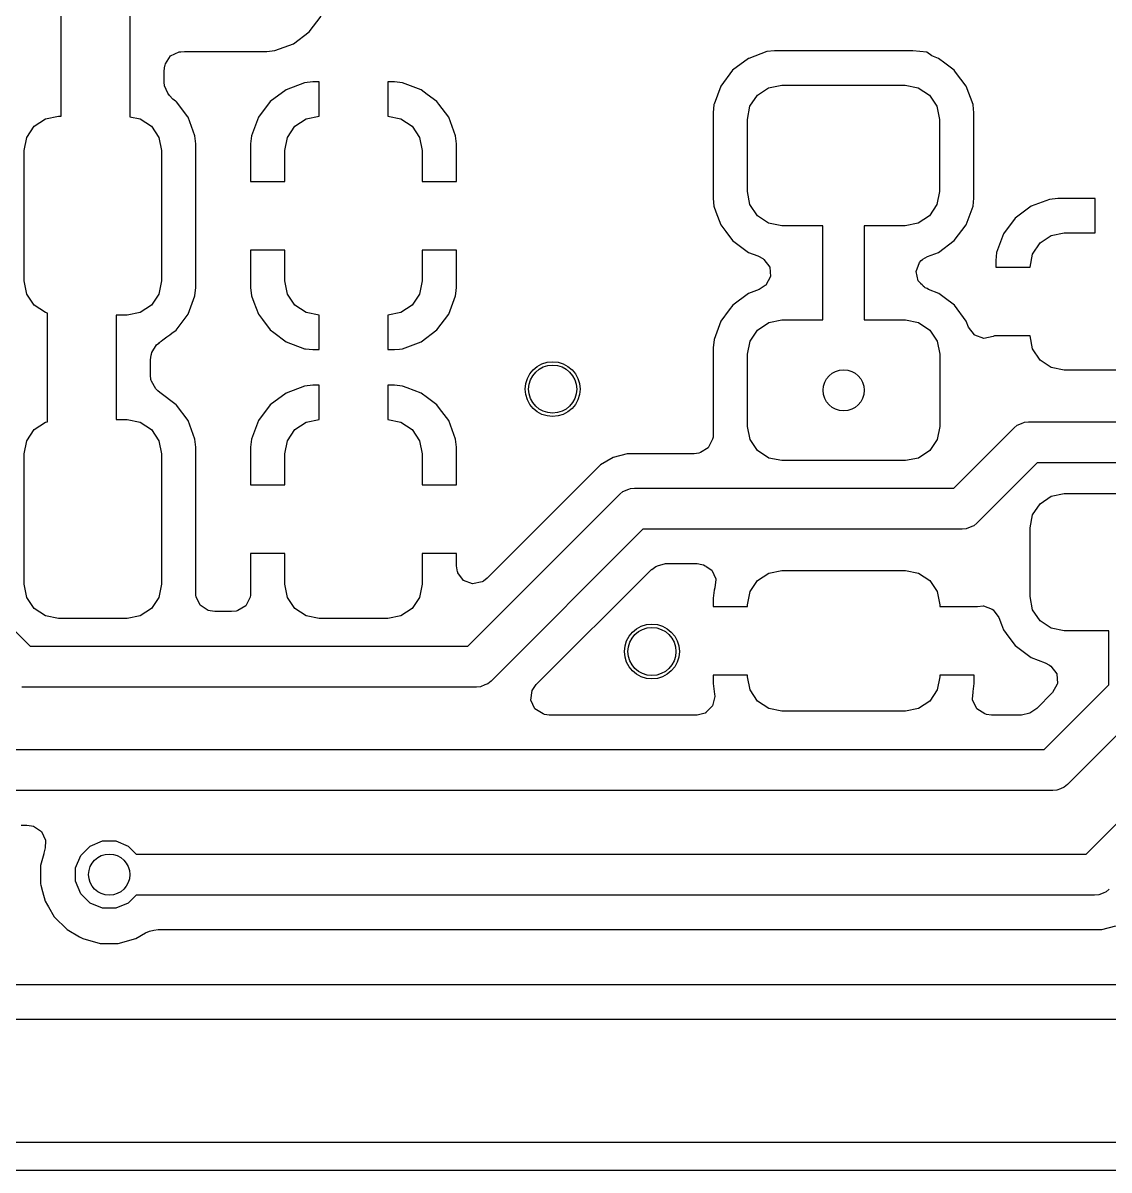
# Model space of a CAD drawing. Header units: inches. Extents: x 0.01 to 5.35, y 0.01 to 3.37.
# Drawn here: x 3.7621 to 4.0737, y 1.9951 to 2.3242 of the extents above; entities that cross this region are included whole.
import ezdxf

# ---------------------------------------------------------------- set-up
doc = ezdxf.new("R2010")
doc.units = ezdxf.units.IN
doc.header["$MEASUREMENT"] = 0
doc.layers.add('BLACK', color=250, linetype='CONTINUOUS')

msp = doc.modelspace()

# ---------------------------------------------------------------- linework, layer by layer
at = {"layer": 'BLACK', "linetype": 'CONTINUOUS'}
for p, q in [((3.77307, 2.2974), (3.77307, 2.36717)), ((3.79276, 2.36717), (3.79276, 2.29725)), ((3.84423, 2.32159), (3.84763, 2.32613)), ((3.8397, 2.3182), (3.84423, 2.32159)), ((3.83439, 2.31622), (3.8397, 2.3182)), ((3.80298, 2.3124), (3.80446, 2.31471)), ((3.80446, 2.31471), (3.80688, 2.31584)), ((3.80688, 2.31584), (3.80737, 2.31592)), ((3.80737, 2.31592), (3.80846, 2.31595)), ((3.80846, 2.31595), (3.80846, 2.31597)), ((3.80846, 2.31597), (3.80859, 2.31596)), ((3.80859, 2.31596), (3.80859, 2.31596)), ((3.80859, 2.31596), (3.83204, 2.31596)), ((3.83204, 2.31596), (3.83439, 2.31622)), ((3.97022, 2.31397), (3.96569, 2.31057)), ((3.9703, 2.314), (3.97022, 2.31397)), ((3.97022, 2.31397), (3.97022, 2.31397)), ((3.97553, 2.31595), (3.9703, 2.314)), ((3.97555, 2.31595), (3.97553, 2.31595)), ((3.97774, 2.31619), (3.97555, 2.31595)), ((3.97775, 2.31619), (3.97774, 2.31619)), ((3.97788, 2.3162), (3.97775, 2.31619)), ((4.01708, 2.3162), (3.97788, 2.3162)), ((3.97788, 2.3162), (3.97788, 2.3162)), ((4.01719, 2.3162), (4.01708, 2.3162)), ((4.01708, 2.3162), (4.01708, 2.3162)), ((4.01708, 2.3162), (4.01708, 2.3162)), ((4.01739, 2.31617), (4.01719, 2.3162)), ((4.0214, 2.31574), (4.01739, 2.31617)), ((4.02279, 2.3147), (4.0214, 2.31574)), ((4.02474, 2.31397), (4.02279, 2.3147)), ((4.02659, 2.31258), (4.02474, 2.31397)), ((4.02474, 2.31397), (4.02474, 2.31397)), ((4.02474, 2.31397), (4.02474, 2.31397)), ((4.02474, 2.31397), (4.02474, 2.31397)), ((3.80262, 2.31047), (3.80282, 2.31184)), ((3.80262, 2.30709), (3.80262, 2.31047)), ((3.80282, 2.31184), (3.80287, 2.31204)), ((3.80287, 2.31204), (3.80298, 2.3124)), ((3.96569, 2.31057), (3.96229, 2.30604)), ((3.96569, 2.31057), (3.96569, 2.31057)), ((4.02927, 2.31057), (4.02659, 2.31258)), ((4.02964, 2.31008), (4.02927, 2.31057)), ((4.02927, 2.31057), (4.02927, 2.31057)), ((4.03267, 2.30604), (4.02964, 2.31008)), ((3.8027, 2.30623), (3.80262, 2.30709)), ((3.84287, 2.30699), (3.83757, 2.30501)), ((3.84288, 2.30699), (3.84287, 2.30699)), ((3.84522, 2.30724), (3.84288, 2.30699)), ((3.8471, 2.30724), (3.84522, 2.30724)), ((3.8471, 2.2974), (3.8471, 2.30724)), ((3.86867, 2.30724), (3.86679, 2.30724)), ((3.86679, 2.30724), (3.86679, 2.2974)), ((3.87101, 2.30699), (3.86867, 2.30724)), ((3.86867, 2.30724), (3.86867, 2.30724)), ((3.87632, 2.30501), (3.87101, 2.30699)), ((3.87101, 2.30699), (3.87101, 2.30699)), ((3.80272, 2.30609), (3.8027, 2.30623)), ((3.80362, 2.30403), (3.80272, 2.30609)), ((3.80415, 2.30331), (3.80362, 2.30403)), ((3.80514, 2.30233), (3.80415, 2.30331)), ((3.83757, 2.30501), (3.83304, 2.30162)), ((3.83757, 2.30501), (3.83757, 2.30501)), ((3.8781, 2.30368), (3.87632, 2.30501)), ((3.87632, 2.30501), (3.87632, 2.30501)), ((3.87632, 2.30501), (3.87632, 2.30501)), ((3.88085, 2.30162), (3.8781, 2.30368)), ((3.96229, 2.30604), (3.96036, 2.30086)), ((3.96229, 2.30604), (3.96229, 2.30604)), ((3.96229, 2.30604), (3.96229, 2.30604)), ((3.97067, 2.30026), (3.9728, 2.30346)), ((3.9728, 2.30346), (3.976, 2.30559)), ((3.976, 2.30559), (3.97976, 2.30634)), ((3.97976, 2.30634), (4.0152, 2.30634)), ((4.0152, 2.30634), (4.01896, 2.30559)), ((4.01896, 2.30559), (4.02216, 2.30346)), ((4.02216, 2.30346), (4.02429, 2.30026)), ((4.03465, 2.30073), (4.03267, 2.30604)), ((4.03267, 2.30604), (4.03267, 2.30604)), ((3.8059, 2.30175), (3.80514, 2.30233)), ((3.8059, 2.30175), (3.8059, 2.30175)), ((3.80606, 2.30164), (3.80591, 2.30175)), ((3.80591, 2.30175), (3.8059, 2.30175)), ((3.80608, 2.30162), (3.80606, 2.30164)), ((3.80614, 2.30153), (3.80608, 2.30162)), ((3.80937, 2.29722), (3.80614, 2.30153)), ((3.83304, 2.30162), (3.82965, 2.29709)), ((3.83304, 2.30162), (3.83304, 2.30162)), ((3.88142, 2.30086), (3.88085, 2.30162)), ((3.88085, 2.30162), (3.88085, 2.30162)), ((3.88424, 2.29709), (3.88142, 2.30086)), ((3.96031, 2.30073), (3.96006, 2.29838)), ((3.96036, 2.30086), (3.96031, 2.30073)), ((3.96036, 2.30086), (3.96036, 2.30086)), ((3.96992, 2.2965), (3.97067, 2.30026)), ((4.02429, 2.30026), (4.02504, 2.2965)), ((4.03466, 2.30065), (4.03465, 2.30073)), ((4.0349, 2.29838), (4.03466, 2.30065)), ((3.76853, 2.29665), (3.7723, 2.2974)), ((3.7723, 2.2974), (3.77307, 2.2974)), ((3.79276, 2.29725), (3.79575, 2.29665)), ((3.80946, 2.2971), (3.80937, 2.29722)), ((3.81144, 2.29179), (3.80946, 2.2971)), ((3.80946, 2.2971), (3.80946, 2.2971)), ((3.82965, 2.29709), (3.82767, 2.29179)), ((3.82965, 2.29709), (3.82965, 2.29709)), ((3.84334, 2.29665), (3.8471, 2.2974)), ((3.86679, 2.2974), (3.87055, 2.29665)), ((3.88622, 2.29179), (3.88424, 2.29709)), ((3.88424, 2.29709), (3.88424, 2.29709)), ((3.96006, 2.29838), (3.96006, 2.29838)), ((3.96006, 2.29838), (3.96006, 2.27394)), ((4.0349, 2.27394), (4.0349, 2.29838)), ((3.76321, 2.29133), (3.76534, 2.29452)), ((3.76534, 2.29452), (3.76853, 2.29665)), ((3.79575, 2.29665), (3.79894, 2.29452)), ((3.79894, 2.29452), (3.80108, 2.29133)), ((3.83801, 2.29133), (3.84014, 2.29452)), ((3.84014, 2.29452), (3.84334, 2.29665)), ((3.87055, 2.29665), (3.87375, 2.29452)), ((3.87375, 2.29452), (3.87588, 2.29133)), ((3.96992, 2.27583), (3.96992, 2.2965)), ((4.02504, 2.2965), (4.02504, 2.27583)), ((3.76246, 2.28756), (3.76321, 2.29133)), ((3.80108, 2.29133), (3.80183, 2.28756)), ((3.81169, 2.28944), (3.81144, 2.29179)), ((3.82767, 2.29179), (3.82742, 2.28944)), ((3.82767, 2.29179), (3.82767, 2.29179)), ((3.83726, 2.28756), (3.83801, 2.29133)), ((3.87588, 2.29133), (3.87663, 2.28756)), ((3.88647, 2.28944), (3.88622, 2.29179)), ((3.88622, 2.29179), (3.88622, 2.29179)), ((3.88622, 2.29179), (3.88622, 2.29179)), ((3.76246, 2.25016), (3.76246, 2.28756)), ((3.80183, 2.28756), (3.80183, 2.25016)), ((3.81169, 2.26897), (3.81169, 2.28944)), ((3.81169, 2.28944), (3.81169, 2.28944)), ((3.81169, 2.28944), (3.81169, 2.28944)), ((3.82742, 2.28944), (3.82742, 2.2787)), ((3.82742, 2.28944), (3.82742, 2.28944)), ((3.83726, 2.2787), (3.83726, 2.28756)), ((3.87663, 2.28756), (3.87663, 2.2787)), ((3.88647, 2.2787), (3.88647, 2.28944)), ((3.88647, 2.28944), (3.88647, 2.28944)), ((3.88647, 2.28944), (3.88647, 2.28944)), ((3.88647, 2.28944), (3.88647, 2.28944)), ((3.82742, 2.2787), (3.83726, 2.2787)), ((3.87663, 2.2787), (3.88647, 2.2787)), ((3.96006, 2.27394), (3.96007, 2.27387)), ((3.96007, 2.27387), (3.96007, 2.2738)), ((3.96007, 2.2738), (3.96031, 2.2716)), ((3.97067, 2.27206), (3.96992, 2.27583)), ((4.02504, 2.27583), (4.02429, 2.27206)), ((4.03465, 2.2716), (4.0349, 2.27394)), ((4.05896, 2.27379), (4.05662, 2.27354)), ((4.0697, 2.27379), (4.05896, 2.27379)), ((4.0697, 2.26394), (4.0697, 2.27379)), ((3.96031, 2.2716), (3.96091, 2.27)), ((3.9728, 2.26887), (3.97067, 2.27206)), ((4.02429, 2.27206), (4.02216, 2.26887)), ((4.03267, 2.26629), (4.03465, 2.2716)), ((4.05131, 2.27156), (4.04678, 2.26817)), ((4.05661, 2.27354), (4.05131, 2.27156)), ((4.05131, 2.27156), (4.05131, 2.27156)), ((4.05662, 2.27354), (4.05661, 2.27354)), ((3.81169, 2.24827), (3.81169, 2.26897)), ((3.96091, 2.27), (3.96229, 2.26629)), ((3.976, 2.26673), (3.9728, 2.26887)), ((4.02216, 2.26887), (4.01896, 2.26673)), ((4.04678, 2.26816), (4.04339, 2.26363)), ((4.04678, 2.26817), (4.04678, 2.26816)), ((3.96229, 2.26629), (3.96229, 2.26629)), ((3.96229, 2.26629), (3.96373, 2.26436)), ((3.96373, 2.26436), (3.96569, 2.26175)), ((3.97976, 2.26598), (3.976, 2.26673)), ((3.99157, 2.26598), (3.97976, 2.26598)), ((3.99157, 2.23896), (3.99157, 2.26598)), ((4.0152, 2.26598), (4.00339, 2.26598)), ((4.00339, 2.26598), (4.00339, 2.23896)), ((4.01896, 2.26673), (4.0152, 2.26598)), ((4.02927, 2.26175), (4.03267, 2.26629)), ((4.05708, 2.2632), (4.06084, 2.26394)), ((4.06084, 2.26394), (4.0697, 2.26394)), ((3.96569, 2.26175), (3.96569, 2.26175)), ((3.96569, 2.26175), (3.96569, 2.26175)), ((3.96569, 2.26175), (3.96569, 2.26175)), ((3.96569, 2.26175), (3.97022, 2.25835)), ((4.02474, 2.25835), (4.02927, 2.26175)), ((4.04339, 2.26363), (4.04141, 2.25833)), ((4.04339, 2.26363), (4.04339, 2.26363)), ((4.05175, 2.25787), (4.05388, 2.26106)), ((4.05388, 2.26106), (4.05708, 2.2632)), ((3.83726, 2.25902), (3.82742, 2.25902)), ((3.82742, 2.25902), (3.82742, 2.24827)), ((3.83726, 2.25016), (3.83726, 2.25902)), ((3.88647, 2.25902), (3.87663, 2.25902)), ((3.87663, 2.25902), (3.87663, 2.25016)), ((3.88647, 2.24827), (3.88647, 2.25902)), ((3.97022, 2.25835), (3.97022, 2.25835)), ((3.97022, 2.25835), (3.97296, 2.25733)), ((3.97296, 2.25733), (3.9731, 2.25728)), ((3.9731, 2.25728), (3.97432, 2.25661)), ((4.02163, 2.25719), (4.02474, 2.25835)), ((4.04141, 2.25833), (4.04116, 2.25599)), ((4.04141, 2.25833), (4.04141, 2.25833)), ((4.051, 2.2541), (4.05175, 2.25787)), ((3.97432, 2.25661), (3.97468, 2.25635)), ((3.97468, 2.25635), (3.97633, 2.25415)), ((3.97633, 2.25415), (3.97652, 2.2514)), ((4.01835, 2.25291), (4.01933, 2.25548)), ((4.01933, 2.25548), (4.01982, 2.25599)), ((4.01982, 2.25599), (4.02017, 2.25634)), ((4.02017, 2.25634), (4.02028, 2.25643)), ((4.02028, 2.25643), (4.02163, 2.25719)), ((4.04116, 2.25599), (4.04116, 2.2541)), ((4.04116, 2.25599), (4.04116, 2.25599)), ((4.04116, 2.2541), (4.051, 2.2541)), ((3.97652, 2.2514), (3.97521, 2.24899)), ((4.01891, 2.25022), (4.01835, 2.25291)), ((3.76321, 2.24639), (3.76246, 2.25016)), ((3.80183, 2.25016), (3.80108, 2.24639)), ((3.81144, 2.24593), (3.81169, 2.24827)), ((3.81169, 2.24827), (3.81169, 2.24827)), ((3.82742, 2.24827), (3.82767, 2.24593)), ((3.83801, 2.24639), (3.83726, 2.25016)), ((3.87663, 2.25016), (3.87588, 2.24639)), ((3.88629, 2.24659), (3.88647, 2.24827)), ((3.88647, 2.24827), (3.88647, 2.24827)), ((3.97332, 2.24772), (3.97029, 2.24659)), ((3.97506, 2.24884), (3.97332, 2.24772)), ((3.97521, 2.24899), (3.97506, 2.24884)), ((4.01967, 2.24945), (4.01891, 2.25022)), ((4.01972, 2.24931), (4.01967, 2.24945)), ((4.02004, 2.24907), (4.01972, 2.24931)), ((4.02047, 2.24864), (4.02004, 2.24907)), ((4.02041, 2.24855), (4.02047, 2.24864)), ((4.0207, 2.24833), (4.02041, 2.24855)), ((4.02092, 2.24818), (4.0207, 2.24833)), ((4.02146, 2.24801), (4.02092, 2.24818)), ((4.02192, 2.24766), (4.02146, 2.24801)), ((4.0248, 2.24659), (4.02192, 2.24766)), ((3.76534, 2.2432), (3.76321, 2.24639)), ((3.80108, 2.24639), (3.79894, 2.2432)), ((3.80946, 2.24062), (3.81144, 2.24593)), ((3.82767, 2.24593), (3.82767, 2.24593)), ((3.82767, 2.24593), (3.82837, 2.24406)), ((3.84014, 2.2432), (3.83801, 2.24639)), ((3.87588, 2.24639), (3.87375, 2.2432)), ((3.88424, 2.24063), (3.88622, 2.24593)), ((3.88622, 2.24593), (3.88629, 2.24659)), ((3.88622, 2.24593), (3.88622, 2.24593)), ((3.97029, 2.24659), (3.96575, 2.24319)), ((3.97029, 2.24659), (3.97029, 2.24659)), ((3.97029, 2.24659), (3.97029, 2.24659)), ((4.02638, 2.24541), (4.0248, 2.24659)), ((4.0248, 2.24659), (4.0248, 2.24659)), ((4.0248, 2.24659), (4.0248, 2.24659)), ((4.0248, 2.24659), (4.0248, 2.24659)), ((4.02934, 2.24319), (4.02638, 2.24541)), ((3.76853, 2.24106), (3.76534, 2.2432)), ((3.76913, 2.24094), (3.76853, 2.24106)), ((3.76913, 2.20977), (3.76913, 2.24094)), ((3.79575, 2.24106), (3.79198, 2.24031)), ((3.79894, 2.2432), (3.79575, 2.24106)), ((3.82837, 2.24406), (3.82965, 2.24063)), ((3.84334, 2.24106), (3.84014, 2.2432)), ((3.8471, 2.24031), (3.84334, 2.24106)), ((3.87055, 2.24106), (3.86679, 2.24031)), ((3.87375, 2.2432), (3.87055, 2.24106)), ((3.96473, 2.24183), (3.96235, 2.23866)), ((3.96575, 2.24319), (3.96473, 2.24183)), ((3.96575, 2.24319), (3.96575, 2.24319)), ((3.96575, 2.24319), (3.96575, 2.24319)), ((3.96575, 2.24319), (3.96575, 2.24319)), ((4.03273, 2.23866), (4.02934, 2.24319)), ((4.02934, 2.24319), (4.02934, 2.24319)), ((4.02934, 2.24319), (4.02934, 2.24319)), ((3.79198, 2.24031), (3.78882, 2.24031)), ((3.78882, 2.24031), (3.78882, 2.2104)), ((3.80606, 2.23608), (3.80946, 2.24062)), ((3.82965, 2.24063), (3.82965, 2.24063)), ((3.82965, 2.24063), (3.83083, 2.23905)), ((3.83083, 2.23905), (3.83304, 2.2361)), ((3.8471, 2.23047), (3.8471, 2.24031)), ((3.86679, 2.24031), (3.86679, 2.23047)), ((3.88085, 2.2361), (3.88424, 2.24063)), ((3.88424, 2.24063), (3.88424, 2.24063)), ((3.96235, 2.23866), (3.96039, 2.2334)), ((3.96235, 2.23866), (3.96235, 2.23866)), ((3.96235, 2.23866), (3.96235, 2.23866)), ((3.97287, 2.23608), (3.97606, 2.23821)), ((3.97606, 2.23821), (3.97983, 2.23896)), ((3.97983, 2.23896), (3.99157, 2.23896)), ((4.00339, 2.23896), (4.01526, 2.23896)), ((4.01526, 2.23896), (4.01903, 2.23821)), ((4.01903, 2.23821), (4.02222, 2.23608)), ((4.03339, 2.23689), (4.03273, 2.23866)), ((4.03273, 2.23866), (4.03273, 2.23866)), ((3.80339, 2.23408), (3.80424, 2.23472)), ((3.80424, 2.23472), (3.8048, 2.23514)), ((3.8048, 2.23514), (3.80606, 2.23608)), ((3.83304, 2.2361), (3.83304, 2.23609)), ((3.83304, 2.23609), (3.83407, 2.23532)), ((3.83407, 2.23532), (3.83757, 2.2327)), ((3.87632, 2.2327), (3.88085, 2.23609)), ((3.88085, 2.23609), (3.88085, 2.2361)), ((3.97073, 2.23288), (3.97287, 2.23608)), ((4.02222, 2.23608), (4.02435, 2.23288)), ((4.03504, 2.23469), (4.03339, 2.23689)), ((4.03518, 2.23458), (4.03504, 2.23469)), ((4.03776, 2.23362), (4.03518, 2.23458)), ((4.04045, 2.23421), (4.03776, 2.23362)), ((4.04084, 2.23442), (4.04045, 2.23421)), ((4.051, 2.23442), (4.04084, 2.23442)), ((4.04084, 2.23442), (4.04084, 2.23442)), ((4.04084, 2.23442), (4.04084, 2.23442)), ((4.05175, 2.23065), (4.051, 2.23442)), ((3.79908, 2.22959), (3.80044, 2.23179)), ((3.80044, 2.23179), (3.80076, 2.23209)), ((3.80076, 2.23209), (3.80123, 2.23242)), ((3.8012, 2.23245), (3.80122, 2.23246)), ((3.80123, 2.23242), (3.8012, 2.23245)), ((3.80122, 2.23246), (3.80152, 2.23265)), ((3.80152, 2.23265), (3.8018, 2.23289)), ((3.8018, 2.23289), (3.80224, 2.23322)), ((3.80224, 2.23322), (3.80339, 2.23408)), ((3.83757, 2.2327), (3.83757, 2.2327)), ((3.83757, 2.2327), (3.84287, 2.23072)), ((3.87101, 2.23072), (3.87632, 2.2327)), ((3.87632, 2.2327), (3.87632, 2.2327)), ((3.96037, 2.23335), (3.96012, 2.231)), ((3.96012, 2.231), (3.96012, 2.231)), ((3.96012, 2.231), (3.96012, 2.20656)), ((3.96039, 2.2334), (3.96037, 2.23335)), ((3.96037, 2.23335), (3.96037, 2.23335)), ((3.96998, 2.22912), (3.97073, 2.23288)), ((4.02435, 2.23288), (4.0251, 2.22912)), ((3.79868, 2.22753), (3.79888, 2.22891)), ((3.79888, 2.22891), (3.79894, 2.22912)), ((3.79894, 2.22912), (3.79908, 2.22959)), ((3.84287, 2.23072), (3.84288, 2.23072)), ((3.84288, 2.23072), (3.84314, 2.2307)), ((3.84314, 2.2307), (3.84522, 2.23047)), ((3.84522, 2.23047), (3.84522, 2.23047)), ((3.84522, 2.23047), (3.84522, 2.23047)), ((3.84522, 2.23047), (3.8471, 2.23047)), ((3.86679, 2.23047), (3.86867, 2.23047)), ((3.86867, 2.23047), (3.87008, 2.23062)), ((3.86867, 2.23047), (3.86867, 2.23047)), ((3.86867, 2.23047), (3.86867, 2.23047)), ((3.87008, 2.23062), (3.87101, 2.23072)), ((3.87101, 2.23072), (3.87101, 2.23072)), ((3.96998, 2.20845), (3.96998, 2.22912)), ((4.0251, 2.22912), (4.0251, 2.20845)), ((4.05388, 2.22746), (4.05175, 2.23065)), ((3.79868, 2.22309), (3.79868, 2.22753)), ((4.05708, 2.22532), (4.05388, 2.22746)), ((4.06084, 2.22457), (4.05708, 2.22532)), ((4.09824, 2.22457), (4.06084, 2.22457)), ((3.79883, 2.22189), (3.79868, 2.22309)), ((3.79891, 2.22158), (3.79883, 2.22189)), ((3.79895, 2.22144), (3.79891, 2.22158)), ((3.80023, 2.21919), (3.79895, 2.22144)), ((3.80077, 2.21865), (3.80023, 2.21919)), ((3.80139, 2.21815), (3.80077, 2.21865)), ((3.80139, 2.21814), (3.80139, 2.21815)), ((3.80606, 2.21464), (3.80139, 2.21814)), ((3.83757, 2.21801), (3.83304, 2.21462)), ((3.84287, 2.21999), (3.83757, 2.21801)), ((3.83757, 2.21801), (3.83757, 2.21801)), ((3.84288, 2.21999), (3.84287, 2.21999)), ((3.84522, 2.22024), (3.84288, 2.21999)), ((3.8471, 2.22024), (3.84522, 2.22024)), ((3.8471, 2.2104), (3.8471, 2.22024)), ((3.86867, 2.22024), (3.86679, 2.22024)), ((3.86679, 2.22024), (3.86679, 2.2104)), ((3.87101, 2.21999), (3.86867, 2.22024)), ((3.86867, 2.22024), (3.86867, 2.22024)), ((3.87229, 2.21952), (3.87101, 2.21999)), ((3.87101, 2.21999), (3.87101, 2.21999)), ((3.87632, 2.21801), (3.87229, 2.21952)), ((3.87817, 2.21663), (3.87632, 2.21801)), ((3.87632, 2.21801), (3.87632, 2.21801)), ((3.80616, 2.21451), (3.80606, 2.21464)), ((3.80606, 2.21464), (3.80606, 2.21464)), ((3.80606, 2.21464), (3.80606, 2.21464)), ((3.80946, 2.2101), (3.80616, 2.21451)), ((3.83304, 2.21462), (3.82965, 2.21009)), ((3.83304, 2.21462), (3.83304, 2.21462)), ((3.88085, 2.21462), (3.87817, 2.21663)), ((3.88164, 2.21357), (3.88085, 2.21462)), ((3.88085, 2.21462), (3.88085, 2.21462)), ((3.88424, 2.21009), (3.88164, 2.21357)), ((3.76534, 2.20752), (3.76853, 2.20965)), ((3.76853, 2.20965), (3.76913, 2.20977)), ((3.78882, 2.2104), (3.79198, 2.2104)), ((3.79198, 2.2104), (3.79575, 2.20965)), ((3.79575, 2.20965), (3.79894, 2.20752)), ((3.81143, 2.20481), (3.80946, 2.2101)), ((3.80946, 2.2101), (3.80946, 2.2101)), ((3.82965, 2.21009), (3.82767, 2.20479)), ((3.82965, 2.21009), (3.82965, 2.21009)), ((3.84014, 2.20752), (3.84334, 2.20965)), ((3.84334, 2.20965), (3.8471, 2.2104)), ((3.86679, 2.2104), (3.87055, 2.20965)), ((3.87055, 2.20965), (3.87375, 2.20752)), ((3.88622, 2.20479), (3.88424, 2.21009)), ((3.88424, 2.21009), (3.88424, 2.21009)), ((3.97073, 2.20468), (3.96998, 2.20845)), ((4.0251, 2.20845), (4.02435, 2.20468)), ((4.02913, 2.19073), (4.04643, 2.20803)), ((4.04643, 2.20803), (4.04733, 2.20877)), ((4.04733, 2.20877), (4.04857, 2.20929)), ((4.04857, 2.20929), (4.04945, 2.20965)), ((4.04945, 2.20965), (4.05061, 2.20976)), ((4.05061, 2.20976), (4.09892, 2.20976)), ((3.76321, 2.20433), (3.76534, 2.20752)), ((3.79894, 2.20752), (3.80108, 2.20433)), ((3.81144, 2.20479), (3.81143, 2.20481)), ((3.81169, 2.20244), (3.81144, 2.20479)), ((3.82767, 2.20479), (3.82742, 2.20244)), ((3.82767, 2.20479), (3.82767, 2.20479)), ((3.83801, 2.20433), (3.84014, 2.20752)), ((3.87375, 2.20752), (3.87588, 2.20433)), ((3.88647, 2.20244), (3.88622, 2.20479)), ((3.88622, 2.20479), (3.88622, 2.20479)), ((3.88622, 2.20479), (3.88622, 2.20479)), ((3.95996, 2.20474), (3.95872, 2.20228)), ((3.96006, 2.20531), (3.95996, 2.20474)), ((3.96013, 2.20644), (3.96006, 2.20531)), ((3.96012, 2.20656), (3.96013, 2.20644)), ((3.97287, 2.20149), (3.97073, 2.20468)), ((4.02435, 2.20468), (4.02222, 2.20149)), ((3.76246, 2.20056), (3.76321, 2.20433)), ((3.80108, 2.20433), (3.80183, 2.20056)), ((3.81169, 2.16127), (3.81169, 2.20244)), ((3.81169, 2.20244), (3.81169, 2.20244)), ((3.82742, 2.20244), (3.82742, 2.1917)), ((3.82742, 2.20244), (3.82742, 2.20244)), ((3.83726, 2.20056), (3.83801, 2.20433)), ((3.87588, 2.20433), (3.87663, 2.20056)), ((3.88647, 2.1917), (3.88647, 2.20244)), ((3.88647, 2.20244), (3.88647, 2.20244)), ((3.88647, 2.20244), (3.88647, 2.20244)), ((3.88647, 2.20244), (3.88647, 2.20244)), ((3.95872, 2.20228), (3.95644, 2.2009)), ((3.97606, 2.19936), (3.97287, 2.20149)), ((4.02222, 2.20149), (4.01903, 2.19936)), ((3.76246, 2.16316), (3.76246, 2.20056)), ((3.80183, 2.20056), (3.80183, 2.16316)), ((3.83726, 2.1917), (3.83726, 2.20056)), ((3.87663, 2.20056), (3.87663, 2.1917)), ((3.93143, 2.19952), (3.92783, 2.19744)), ((3.93544, 2.20059), (3.93143, 2.19952)), ((3.93143, 2.19952), (3.93143, 2.19952)), ((3.95467, 2.20059), (3.93544, 2.20059)), ((3.95596, 2.20077), (3.95467, 2.20059)), ((3.95644, 2.2009), (3.95596, 2.20077)), ((3.97983, 2.19861), (3.97606, 2.19936)), ((4.01526, 2.19861), (3.97983, 2.19861)), ((4.01903, 2.19936), (4.01526, 2.19861)), ((3.92783, 2.19744), (3.8953, 2.16492)), ((3.92783, 2.19744), (3.92783, 2.19744)), ((3.92783, 2.19744), (3.92783, 2.19744)), ((4.05305, 2.19795), (4.03575, 2.18065)), ((4.10136, 2.19795), (4.05305, 2.19795)), ((3.82742, 2.1917), (3.83726, 2.1917)), ((3.87663, 2.1917), (3.88647, 2.1917)), ((3.88977, 2.14544), (3.93334, 2.189)), ((3.93334, 2.189), (3.93423, 2.18974)), ((3.93423, 2.18974), (3.93595, 2.19045)), ((3.93595, 2.19045), (3.93636, 2.19062)), ((3.93636, 2.19062), (3.93751, 2.19073)), ((3.93751, 2.19073), (4.02913, 2.19073)), ((4.05388, 2.18626), (4.05708, 2.18839)), ((4.05708, 2.18839), (4.06084, 2.18914)), ((4.06084, 2.18914), (4.09824, 2.18914)), ((4.05175, 2.18307), (4.05388, 2.18626)), ((4.051, 2.1793), (4.05175, 2.18307)), ((3.93996, 2.17892), (3.8964, 2.13536)), ((4.03157, 2.17892), (3.93996, 2.17892)), ((4.03273, 2.17903), (4.03157, 2.17892)), ((4.0343, 2.17969), (4.03273, 2.17903)), ((4.03486, 2.17992), (4.0343, 2.17969)), ((4.03575, 2.18065), (4.03486, 2.17992)), ((4.051, 2.15961), (4.051, 2.1793)), ((3.83726, 2.17202), (3.82742, 2.17202)), ((3.82742, 2.17202), (3.82742, 2.16127)), ((3.83726, 2.16316), (3.83726, 2.17202)), ((3.88647, 2.17202), (3.87663, 2.17202)), ((3.87663, 2.17202), (3.87663, 2.16316)), ((3.88647, 2.16844), (3.88647, 2.17202)), ((3.88678, 2.16673), (3.88647, 2.16844)), ((3.94394, 2.16835), (3.94414, 2.16846)), ((3.94414, 2.16846), (3.94648, 2.16906)), ((3.94648, 2.16906), (3.95548, 2.16906)), ((3.95548, 2.16906), (3.95686, 2.16886)), ((3.95686, 2.16886), (3.95738, 2.16871)), ((3.95738, 2.16871), (3.95784, 2.16842)), ((3.95784, 2.16842), (3.95796, 2.16838)), ((3.88682, 2.16662), (3.88678, 2.16673)), ((3.88689, 2.16645), (3.88682, 2.16662)), ((3.88853, 2.16425), (3.88689, 2.16645)), ((3.90934, 2.13436), (3.94212, 2.16713)), ((3.94212, 2.16713), (3.94229, 2.16726)), ((3.94228, 2.16727), (3.94237, 2.16734)), ((3.94229, 2.16726), (3.94228, 2.16727)), ((3.94237, 2.16734), (3.94247, 2.1674)), ((3.94247, 2.1674), (3.94323, 2.16797)), ((3.94323, 2.16797), (3.9433, 2.168)), ((3.9433, 2.168), (3.94332, 2.16796)), ((3.94332, 2.16796), (3.94363, 2.16821)), ((3.94363, 2.16821), (3.94394, 2.16835)), ((3.95796, 2.16838), (3.95807, 2.16826)), ((3.95807, 2.16826), (3.9597, 2.16722)), ((3.9597, 2.16722), (3.96084, 2.16472)), ((3.97287, 2.16423), (3.97606, 2.16636)), ((3.97606, 2.16636), (3.97983, 2.16711)), ((3.97983, 2.16711), (4.01526, 2.16711)), ((4.01526, 2.16711), (4.01903, 2.16636)), ((4.01903, 2.16636), (4.02222, 2.16423)), ((3.76321, 2.15939), (3.76246, 2.16316)), ((3.80183, 2.16316), (3.80108, 2.15939)), ((3.83801, 2.15939), (3.83726, 2.16316)), ((3.87663, 2.16316), (3.87588, 2.15939)), ((3.89111, 2.16329), (3.88853, 2.16425)), ((3.8938, 2.16387), (3.89111, 2.16329)), ((3.89419, 2.16408), (3.8938, 2.16387)), ((3.8953, 2.16492), (3.89419, 2.16408)), ((3.96061, 2.16208), (3.96039, 2.1615)), ((3.96087, 2.16448), (3.96061, 2.16208)), ((3.96084, 2.16472), (3.96084, 2.16472)), ((3.96084, 2.16472), (3.96087, 2.16448)), ((3.97073, 2.16103), (3.97287, 2.16423)), ((4.02222, 2.16423), (4.02435, 2.16103)), ((3.76534, 2.1562), (3.76321, 2.15939)), ((3.80108, 2.15939), (3.79894, 2.1562)), ((3.81168, 2.16114), (3.81169, 2.16127)), ((3.8117, 2.16114), (3.81168, 2.16114)), ((3.81169, 2.16127), (3.81169, 2.16127)), ((3.81173, 2.16006), (3.8117, 2.16114)), ((3.81181, 2.15957), (3.81173, 2.16006)), ((3.81294, 2.15715), (3.81181, 2.15957)), ((3.82725, 2.15945), (3.82602, 2.15699)), ((3.82735, 2.16002), (3.82725, 2.15945)), ((3.82742, 2.16114), (3.82735, 2.16002)), ((3.82742, 2.16127), (3.82742, 2.16114)), ((3.84014, 2.1562), (3.83801, 2.15939)), ((3.87588, 2.15939), (3.87375, 2.1562)), ((3.96039, 2.16149), (3.96014, 2.15915)), ((3.96014, 2.15915), (3.96014, 2.15678)), ((3.96039, 2.1615), (3.96039, 2.1615)), ((3.96039, 2.1615), (3.96039, 2.16149)), ((3.96998, 2.15727), (3.97073, 2.16103)), ((4.02435, 2.16103), (4.0251, 2.15727)), ((4.05175, 2.15585), (4.051, 2.15961)), ((3.75354, 2.15609), (3.76419, 2.14544)), ((3.76853, 2.15406), (3.76534, 2.1562)), ((3.79894, 2.1562), (3.79575, 2.15406)), ((3.81526, 2.15566), (3.81294, 2.15715)), ((3.81581, 2.1555), (3.81526, 2.15566)), ((3.81718, 2.1553), (3.81581, 2.1555)), ((3.82197, 2.1553), (3.81718, 2.1553)), ((3.82326, 2.15548), (3.82197, 2.1553)), ((3.8236, 2.15557), (3.82326, 2.15548)), ((3.82374, 2.15561), (3.8236, 2.15557)), ((3.82602, 2.15699), (3.82374, 2.15561)), ((3.84334, 2.15406), (3.84014, 2.1562)), ((3.87375, 2.1562), (3.87055, 2.15406)), ((3.96014, 2.15678), (3.96998, 2.15678)), ((3.96998, 2.15678), (3.96998, 2.15727)), ((4.0251, 2.15727), (4.0251, 2.15678)), ((4.0251, 2.15678), (4.03582, 2.15678)), ((4.03582, 2.15678), (4.03597, 2.15681)), ((4.03582, 2.15678), (4.03582, 2.15678)), ((4.03597, 2.15681), (4.03752, 2.15695)), ((4.03752, 2.15695), (4.03762, 2.15694)), ((4.03762, 2.15694), (4.04019, 2.15598)), ((4.04019, 2.15598), (4.04039, 2.15583)), ((4.04039, 2.15583), (4.04204, 2.15363)), ((4.05388, 2.15265), (4.05175, 2.15585)), ((3.7723, 2.15331), (3.76853, 2.15406)), ((3.79198, 2.15331), (3.7723, 2.15331)), ((3.79575, 2.15406), (3.79198, 2.15331)), ((3.8471, 2.15331), (3.84334, 2.15406)), ((3.86679, 2.15331), (3.8471, 2.15331)), ((3.87055, 2.15406), (3.86679, 2.15331)), ((4.04204, 2.15363), (4.0428, 2.1516)), ((4.05708, 2.15052), (4.05388, 2.15265)), ((4.0428, 2.1516), (4.04337, 2.15007)), ((4.04337, 2.15007), (4.04337, 2.15007)), ((4.04337, 2.15007), (4.04337, 2.15007)), ((4.04337, 2.15007), (4.04495, 2.14796)), ((4.06084, 2.14977), (4.05708, 2.15052)), ((4.07364, 2.14977), (4.06084, 2.14977)), ((4.07364, 2.1343), (4.07364, 2.14977)), ((3.76419, 2.14544), (3.88977, 2.14544)), ((4.04495, 2.14796), (4.04677, 2.14554)), ((4.04677, 2.14554), (4.04677, 2.14554)), ((4.04677, 2.14554), (4.04677, 2.14554)), ((4.04677, 2.14554), (4.0513, 2.14214)), ((4.0513, 2.14214), (4.0513, 2.14214)), ((4.0513, 2.14214), (4.0513, 2.14214)), ((4.0513, 2.14214), (4.0513, 2.14214)), ((4.0513, 2.14214), (4.05534, 2.14063)), ((4.05534, 2.14063), (4.05656, 2.13997)), ((4.05656, 2.13997), (4.057, 2.13964)), ((4.057, 2.13964), (4.05865, 2.13744)), ((3.96998, 2.13709), (3.96014, 2.13709)), ((3.96014, 2.13709), (3.96014, 2.13471)), ((3.96998, 2.1366), (3.96998, 2.13709)), ((3.97073, 2.13283), (3.96998, 2.1366)), ((4.0251, 2.1366), (4.02435, 2.13283)), ((4.03494, 2.13709), (4.0251, 2.13709)), ((4.0251, 2.13709), (4.0251, 2.1366)), ((4.03494, 2.13472), (4.03494, 2.13709)), ((4.05865, 2.13744), (4.05885, 2.13469)), ((3.89222, 2.13363), (3.76174, 2.13363)), ((3.89337, 2.13374), (3.89222, 2.13363)), ((3.89465, 2.13427), (3.89337, 2.13374)), ((3.8955, 2.13463), (3.89465, 2.13427)), ((3.8964, 2.13536), (3.8955, 2.13463)), ((3.90784, 2.12994), (3.90823, 2.13266)), ((3.90823, 2.13266), (3.90836, 2.13294)), ((3.90836, 2.13294), (3.90934, 2.13436)), ((3.96014, 2.13471), (3.96039, 2.13237)), ((3.96039, 2.13237), (3.96039, 2.13237)), ((3.96039, 2.13237), (3.96041, 2.1323)), ((3.96041, 2.1323), (3.96049, 2.1317)), ((3.97287, 2.12964), (3.97073, 2.13283)), ((4.02435, 2.13283), (4.02222, 2.12964)), ((4.03452, 2.13021), (4.03466, 2.13224)), ((4.03466, 2.13224), (4.03469, 2.13237)), ((4.03469, 2.13237), (4.03494, 2.13471)), ((4.03469, 2.13237), (4.03469, 2.13237)), ((4.03469, 2.13237), (4.03469, 2.13237)), ((4.03469, 2.13237), (4.03469, 2.13237)), ((4.03469, 2.13237), (4.03469, 2.13237)), ((4.03494, 2.13471), (4.03494, 2.13472)), ((4.0551, 2.11576), (4.07364, 2.1343)), ((4.05881, 2.13452), (4.05749, 2.1321)), ((4.05885, 2.13469), (4.05881, 2.13452)), ((4.05885, 2.13469), (4.05885, 2.13469)), ((3.90898, 2.12744), (3.90784, 2.12994)), ((3.96054, 2.13097), (3.95996, 2.12828)), ((3.96049, 2.1317), (3.96054, 2.13097)), ((3.97606, 2.12751), (3.97287, 2.12964)), ((4.02222, 2.12964), (4.01903, 2.12751)), ((4.03455, 2.12997), (4.03452, 2.13021)), ((4.0357, 2.12746), (4.03455, 2.12997)), ((4.03455, 2.12997), (4.03455, 2.12997)), ((4.05749, 2.1321), (4.05294, 2.12755)), ((4.05749, 2.1321), (4.05749, 2.1321)), ((3.9113, 2.12595), (3.90898, 2.12744)), ((3.91172, 2.12582), (3.9113, 2.12595)), ((3.9131, 2.12563), (3.91172, 2.12582)), ((3.95547, 2.12563), (3.9131, 2.12563)), ((3.95781, 2.12622), (3.95547, 2.12563)), ((3.95796, 2.12631), (3.95781, 2.12622)), ((3.95801, 2.12634), (3.95796, 2.12631)), ((3.95996, 2.12828), (3.95801, 2.12634)), ((3.97983, 2.12676), (3.97606, 2.12751)), ((4.01526, 2.12676), (3.97983, 2.12676)), ((4.01903, 2.12751), (4.01526, 2.12676)), ((4.03801, 2.12598), (4.0357, 2.12746)), ((4.03853, 2.12582), (4.03801, 2.12598)), ((4.03991, 2.12563), (4.03853, 2.12582)), ((4.04858, 2.12563), (4.03991, 2.12563)), ((4.05092, 2.12622), (4.04858, 2.12563)), ((4.05183, 2.12672), (4.05092, 2.12622)), ((4.05294, 2.12755), (4.05183, 2.12672)), ((4.08372, 2.12768), (4.06172, 2.10568)), ((4.0671, 2.08576), (4.10337, 2.12203)), ((3.75529, 2.11576), (3.94243, 2.11576)), ((3.94243, 2.11576), (4.0551, 2.11576)), ((3.92054, 2.10395), (3.75529, 2.10395)), ((4.05754, 2.10395), (3.92054, 2.10395)), ((4.0587, 2.10407), (4.05754, 2.10395)), ((4.05972, 2.10449), (4.0587, 2.10407)), ((4.06082, 2.10495), (4.05972, 2.10449)), ((4.06172, 2.10568), (4.06082, 2.10495)), ((3.76159, 2.09409), (3.76323, 2.09409)), ((3.76323, 2.09409), (3.7646, 2.09389)), ((3.7646, 2.09389), (3.76512, 2.09374)), ((3.76512, 2.09374), (3.76744, 2.09225)), ((3.76744, 2.09225), (3.76858, 2.08975)), ((3.76861, 2.08952), (3.76849, 2.08753)), ((3.76858, 2.08975), (3.76861, 2.08952)), ((3.78138, 2.08804), (3.78493, 2.08951)), ((3.78493, 2.08951), (3.78877, 2.08951)), ((3.78877, 2.08951), (3.79232, 2.08804)), ((3.76849, 2.08753), (3.76808, 2.08606)), ((3.77867, 2.08533), (3.78138, 2.08804)), ((3.79232, 2.08804), (3.7946, 2.08576)), ((3.76805, 2.08582), (3.76715, 2.08245)), ((3.76808, 2.08606), (3.76805, 2.08582)), ((3.7772, 2.08178), (3.77867, 2.08533)), ((3.7946, 2.08576), (4.0671, 2.08576)), ((3.76715, 2.08245), (3.76715, 2.08245)), ((3.76715, 2.08245), (3.76715, 2.07726)), ((3.7772, 2.07794), (3.7772, 2.08178)), ((3.76715, 2.07726), (3.76726, 2.07683)), ((3.76726, 2.07683), (3.76775, 2.07501)), ((3.77867, 2.07439), (3.7772, 2.07794)), ((3.76775, 2.07501), (3.76849, 2.07225)), ((3.78138, 2.07167), (3.77867, 2.07439)), ((3.7946, 2.07395), (3.79232, 2.07167)), ((4.06954, 2.07395), (3.7946, 2.07395)), ((4.0707, 2.07407), (4.06954, 2.07395)), ((4.07195, 2.07459), (4.0707, 2.07407)), ((4.07282, 2.07495), (4.07195, 2.07459)), ((4.07372, 2.07568), (4.07282, 2.07495)), ((3.76849, 2.07225), (3.76916, 2.0711)), ((3.76916, 2.0711), (3.76942, 2.07065)), ((3.76942, 2.07065), (3.77108, 2.06776)), ((3.78493, 2.0702), (3.78138, 2.07167)), ((3.78877, 2.0702), (3.78493, 2.0702)), ((3.79232, 2.07167), (3.78877, 2.0702)), ((3.77108, 2.06776), (3.77475, 2.06409)), ((3.77475, 2.06409), (3.77832, 2.06203)), ((3.79446, 2.0615), (3.79726, 2.06312)), ((3.79726, 2.06312), (3.79844, 2.0636)), ((3.79844, 2.0636), (3.79964, 2.06392)), ((3.79964, 2.06392), (3.8009, 2.06409)), ((3.8009, 2.06409), (4.07162, 2.06409)), ((4.07162, 2.06409), (4.07563, 2.06517)), ((4.07162, 2.06409), (4.07162, 2.06409)), ((3.77832, 2.06203), (3.77832, 2.06203)), ((3.77832, 2.06203), (3.77924, 2.0615)), ((3.77924, 2.0615), (3.77924, 2.0615)), ((3.77924, 2.0615), (3.77924, 2.0615)), ((3.77924, 2.0615), (3.77924, 2.0615)), ((3.77924, 2.0615), (3.78426, 2.06015)), ((3.78426, 2.06015), (3.78426, 2.06015)), ((3.78426, 2.06015), (3.78944, 2.06015)), ((3.78944, 2.06015), (3.79446, 2.0615)), ((3.78944, 2.06015), (3.78944, 2.06015)), ((4.19278, 2.04829), (3.72484, 2.04829)), ((3.7278, 2.03843), (4.19626, 2.03843)), ((4.19626, 2.00299), (3.7278, 2.00299)), ((3.71992, 1.99512), (4.19863, 1.99512))]:
    msp.add_line(p, q, dxfattribs=at)
at = {"layer": 'BLACK'}
for centre, radius in [((3.91406, 2.21913), 0.00787), ((3.99754, 2.21878), 0.00591), ((3.94254, 2.14386), 0.00787), ((3.78685, 2.07986), 0.00591)]:
    msp.add_circle(centre, radius, dxfattribs=at)
at = {"layer": 'WHITE'}
for centre, radius in [((3.91406, 2.21913), 0.00689), ((3.99754, 2.21878), 0.00591), ((3.94254, 2.14386), 0.00689), ((3.78685, 2.07986), 0.00591)]:
    msp.add_circle(centre, radius, dxfattribs=at)

doc.saveas('drawing.dxf')
